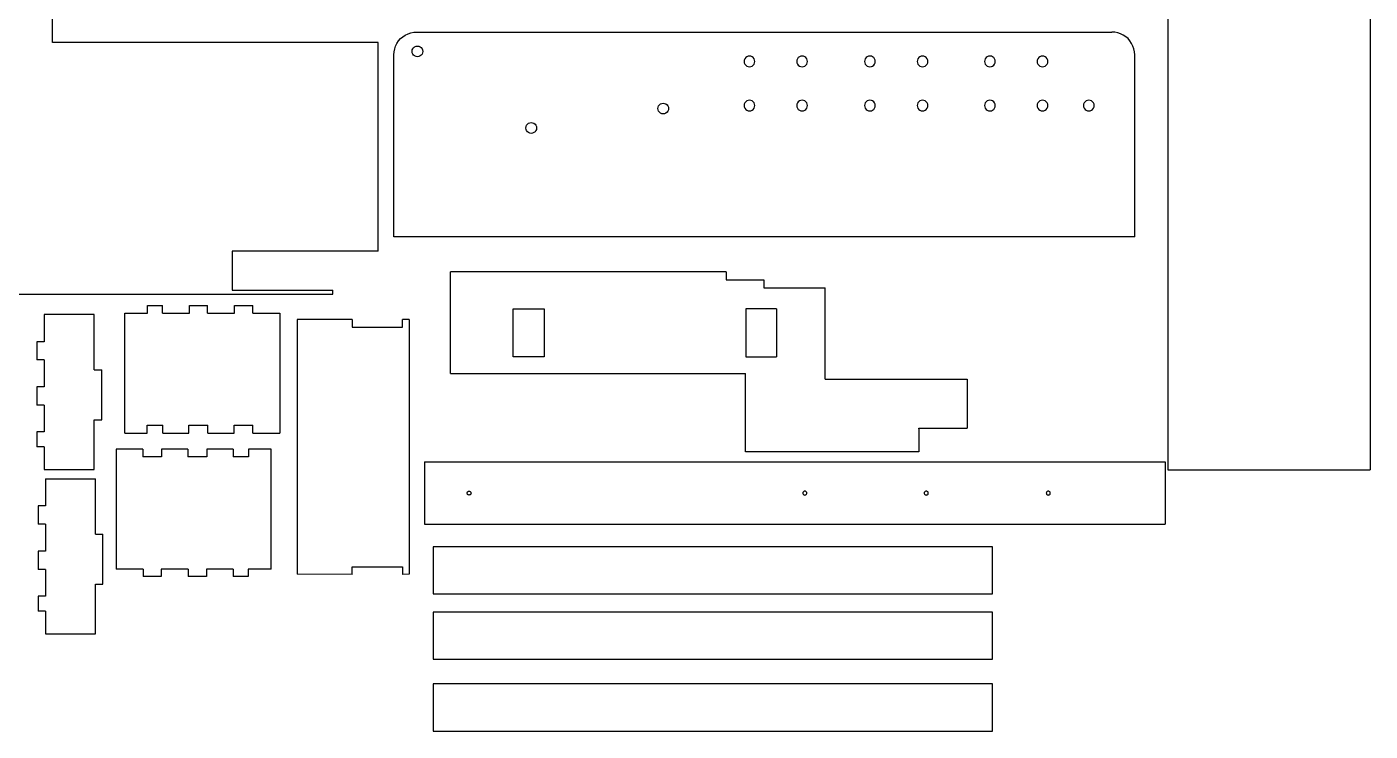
# Model space of a CAD drawing. Extents: x -2756 to 2933, y -1489 to 1592.
# Drawn here: x 630 to 1708, y -734 to -169 of the extents above; entities that cross this region are included whole.
import ezdxf

# ---------------------------------------------------------------- set-up
doc = ezdxf.new("R2010")
doc.units = 0
doc.layers.get('0').update_dxf_attribs({"linetype": 'CONTINUOUS'})

msp = doc.modelspace()

# ---------------------------------------------------------------- linework, layer by layer
for p, q in [((650.1, -181.6), (650.1, 328.8)), ((1545.5, -81.8), (1545.5, -524.6)), ((1707.9, -81.8), (1707.9, -524.6)), ((911.6, -181.6), (650.1, -181.6)), ((911.6, -349.1), (911.6, -181.6)), ((925.6, -184.6), (926.7, -182.4)), ((926.7, -182.4), (928, -180.4)), ((928, -180.4), (929.6, -178.6)), ((929.6, -178.6), (931.4, -177.1)), ((931.4, -177.1), (933.4, -175.7)), ((933.4, -175.7), (935.6, -174.7)), ((935.6, -174.7), (937.8, -173.9)), ((937.8, -173.9), (940.2, -173.4)), ((940.2, -173.4), (942.6, -173.3)), ((942.6, -173.3), (1500.5, -173.3)), ((1502.9, -173.4), (1500.5, -173.3)), ((1505.3, -173.9), (1502.9, -173.4)), ((1507.5, -174.7), (1505.3, -173.9)), ((1509.7, -175.7), (1507.5, -174.7)), ((1511.7, -177.1), (1509.7, -175.7)), ((1513.5, -178.6), (1511.7, -177.1)), ((1515.1, -180.4), (1513.5, -178.6)), ((1516.4, -182.4), (1515.1, -180.4)), ((1517.5, -184.6), (1516.4, -182.4)), ((924.3, -191.6), (924.4, -189.2)), ((924.3, -337.5), (924.3, -191.6)), ((924.4, -189.2), (924.9, -186.9)), ((924.9, -186.9), (925.6, -184.6)), ((938.8, -188.8), (938.9, -187.7)), ((938.9, -189.9), (938.8, -188.8)), ((938.9, -187.7), (939.3, -186.7)), ((939.3, -191), (938.9, -189.9)), ((939.3, -186.7), (940, -185.8)), ((940, -191.8), (939.3, -191)), ((940, -185.8), (940.9, -185.1)), ((940.9, -192.5), (940, -191.8)), ((940.9, -185.1), (942, -184.6)), ((942, -193), (940.9, -192.5)), ((942, -184.6), (943.1, -184.5)), ((943.1, -193.1), (942, -193)), ((943.1, -184.5), (944.2, -184.6)), ((944.2, -193), (943.1, -193.1)), ((944.2, -184.6), (945.2, -185.1)), ((945.2, -192.5), (944.2, -193)), ((945.2, -185.1), (946.1, -185.8)), ((946.1, -191.8), (945.2, -192.5)), ((946.1, -185.8), (946.8, -186.7)), ((946.8, -191), (946.1, -191.8)), ((946.8, -186.7), (947.2, -187.7)), ((947.2, -189.9), (946.8, -191)), ((947.2, -187.7), (947.4, -188.8)), ((947.4, -188.8), (947.2, -189.9)), ((1206.6, -193.8), (1205.9, -194.7)), ((1207.5, -193.1), (1206.6, -193.8)), ((1208.5, -192.7), (1207.5, -193.1)), ((1209.6, -192.6), (1208.5, -192.7)), ((1210.7, -192.7), (1209.6, -192.6)), ((1211.8, -193.1), (1210.7, -192.7)), ((1212.7, -193.8), (1211.8, -193.1)), ((1213.4, -194.7), (1212.7, -193.8)), ((1248.8, -193.8), (1248.1, -194.7)), ((1249.7, -193.1), (1248.8, -193.8)), ((1250.8, -192.7), (1249.7, -193.1)), ((1251.9, -192.6), (1250.8, -192.7)), ((1253, -192.7), (1251.9, -192.6)), ((1254, -193.1), (1253, -192.7)), ((1254.9, -193.8), (1254, -193.1)), ((1255.6, -194.7), (1254.9, -193.8)), ((1303.3, -193.8), (1302.6, -194.7)), ((1304.2, -193.1), (1303.3, -193.8)), ((1305.2, -192.7), (1304.2, -193.1)), ((1306.3, -192.6), (1305.2, -192.7)), ((1307.5, -192.7), (1306.3, -192.6)), ((1308.5, -193.1), (1307.5, -192.7)), ((1309.4, -193.8), (1308.5, -193.1)), ((1310.1, -194.7), (1309.4, -193.8)), ((1345.5, -193.8), (1344.9, -194.7)), ((1346.4, -193.1), (1345.5, -193.8)), ((1347.5, -192.7), (1346.4, -193.1)), ((1348.6, -192.6), (1347.5, -192.7)), ((1349.7, -192.7), (1348.6, -192.6)), ((1350.7, -193.1), (1349.7, -192.7)), ((1351.6, -193.8), (1350.7, -193.1)), ((1352.3, -194.7), (1351.6, -193.8)), ((1399.6, -193.8), (1398.9, -194.7)), ((1400.5, -193.1), (1399.6, -193.8)), ((1401.5, -192.7), (1400.5, -193.1)), ((1402.7, -192.6), (1401.5, -192.7)), ((1403.8, -192.7), (1402.7, -192.6)), ((1404.8, -193.1), (1403.8, -192.7)), ((1405.7, -193.8), (1404.8, -193.1)), ((1406.4, -194.7), (1405.7, -193.8)), ((1441.9, -193.8), (1441.2, -194.7)), ((1442.7, -193.1), (1441.9, -193.8)), ((1443.8, -192.7), (1442.7, -193.1)), ((1444.9, -192.6), (1443.8, -192.7)), ((1446, -192.7), (1444.9, -192.6)), ((1447, -193.1), (1446, -192.7)), ((1447.9, -193.8), (1447, -193.1)), ((1448.6, -194.7), (1447.9, -193.8)), ((1518.2, -186.9), (1517.5, -184.6)), ((1518.7, -189.2), (1518.2, -186.9)), ((1518.9, -191.6), (1518.7, -189.2)), ((1518.9, -337.5), (1518.9, -191.6)), ((1205.5, -195.8), (1205.3, -196.9)), ((1205.3, -196.9), (1205.5, -198)), ((1205.9, -194.7), (1205.5, -195.8)), ((1205.5, -198), (1205.9, -199)), ((1205.9, -199), (1206.6, -199.9)), ((1206.6, -199.9), (1207.5, -200.6)), ((1207.5, -200.6), (1208.5, -201)), ((1208.5, -201), (1209.6, -201.2)), ((1209.6, -201.2), (1210.7, -201)), ((1210.7, -201), (1211.8, -200.6)), ((1211.8, -200.6), (1212.7, -199.9)), ((1212.7, -199.9), (1213.4, -199)), ((1213.8, -195.8), (1213.4, -194.7)), ((1213.4, -199), (1213.8, -198)), ((1213.9, -196.9), (1213.8, -195.8)), ((1213.8, -198), (1213.9, -196.9)), ((1247.7, -195.8), (1247.6, -196.9)), ((1247.6, -196.9), (1247.7, -198)), ((1248.1, -194.7), (1247.7, -195.8)), ((1247.7, -198), (1248.1, -199)), ((1248.1, -199), (1248.8, -199.9)), ((1248.8, -199.9), (1249.7, -200.6)), ((1249.7, -200.6), (1250.8, -201)), ((1250.8, -201), (1251.9, -201.2)), ((1251.9, -201.2), (1253, -201)), ((1253, -201), (1254, -200.6)), ((1254, -200.6), (1254.9, -199.9)), ((1254.9, -199.9), (1255.6, -199)), ((1256, -195.8), (1255.6, -194.7)), ((1255.6, -199), (1256, -198)), ((1256.2, -196.9), (1256, -195.8)), ((1256, -198), (1256.2, -196.9)), ((1302.2, -195.8), (1302, -196.9)), ((1302, -196.9), (1302.2, -198)), ((1302.6, -194.7), (1302.2, -195.8)), ((1302.2, -198), (1302.6, -199)), ((1302.6, -199), (1303.3, -199.9)), ((1303.3, -199.9), (1304.2, -200.6)), ((1304.2, -200.6), (1305.2, -201)), ((1305.2, -201), (1306.3, -201.2)), ((1306.3, -201.2), (1307.5, -201)), ((1307.5, -201), (1308.5, -200.6)), ((1308.5, -200.6), (1309.4, -199.9)), ((1309.4, -199.9), (1310.1, -199)), ((1310.5, -195.8), (1310.1, -194.7)), ((1310.1, -199), (1310.5, -198)), ((1310.6, -196.9), (1310.5, -195.8)), ((1310.5, -198), (1310.6, -196.9)), ((1344.4, -195.8), (1344.3, -196.9)), ((1344.3, -196.9), (1344.4, -198)), ((1344.9, -194.7), (1344.4, -195.8)), ((1344.4, -198), (1344.9, -199)), ((1344.9, -199), (1345.5, -199.9)), ((1345.5, -199.9), (1346.4, -200.6)), ((1346.4, -200.6), (1347.5, -201)), ((1347.5, -201), (1348.6, -201.2)), ((1348.6, -201.2), (1349.7, -201)), ((1349.7, -201), (1350.7, -200.6)), ((1350.7, -200.6), (1351.6, -199.9)), ((1351.6, -199.9), (1352.3, -199)), ((1352.7, -195.8), (1352.3, -194.7)), ((1352.3, -199), (1352.7, -198)), ((1352.9, -196.9), (1352.7, -195.8)), ((1352.7, -198), (1352.9, -196.9)), ((1398.5, -195.8), (1398.4, -196.9)), ((1398.4, -196.9), (1398.5, -198)), ((1398.9, -194.7), (1398.5, -195.8)), ((1398.5, -198), (1398.9, -199)), ((1398.9, -199), (1399.6, -199.9)), ((1399.6, -199.9), (1400.5, -200.6)), ((1400.5, -200.6), (1401.5, -201)), ((1401.5, -201), (1402.7, -201.2)), ((1402.7, -201.2), (1403.8, -201)), ((1403.8, -201), (1404.8, -200.6)), ((1404.8, -200.6), (1405.7, -199.9)), ((1405.7, -199.9), (1406.4, -199)), ((1406.8, -195.8), (1406.4, -194.7)), ((1406.4, -199), (1406.8, -198)), ((1407, -196.9), (1406.8, -195.8)), ((1406.8, -198), (1407, -196.9)), ((1440.7, -195.8), (1440.6, -196.9)), ((1440.6, -196.9), (1440.7, -198)), ((1441.2, -194.7), (1440.7, -195.8)), ((1440.7, -198), (1441.2, -199)), ((1441.2, -199), (1441.9, -199.9)), ((1441.9, -199.9), (1442.7, -200.6)), ((1442.7, -200.6), (1443.8, -201)), ((1443.8, -201), (1444.9, -201.2)), ((1444.9, -201.2), (1446, -201)), ((1446, -201), (1447, -200.6)), ((1447, -200.6), (1447.9, -199.9)), ((1447.9, -199.9), (1448.6, -199)), ((1449.1, -195.8), (1448.6, -194.7)), ((1448.6, -199), (1449.1, -198)), ((1449.2, -196.9), (1449.1, -195.8)), ((1449.1, -198), (1449.2, -196.9)), ((1136.1, -234.7), (1136.3, -233.6)), ((1136.3, -235.8), (1136.1, -234.7)), ((1136.3, -233.6), (1136.7, -232.5)), ((1136.7, -236.8), (1136.3, -235.8)), ((1136.7, -232.5), (1137.4, -231.6)), ((1137.4, -237.7), (1136.7, -236.8)), ((1137.4, -231.6), (1138.3, -230.9)), ((1138.3, -230.9), (1139.3, -230.5)), ((1139.3, -230.5), (1140.4, -230.4)), ((1140.4, -230.4), (1141.5, -230.5)), ((1141.5, -230.5), (1142.6, -230.9)), ((1142.6, -230.9), (1143.5, -231.6)), ((1143.5, -231.6), (1144.1, -232.5)), ((1144.1, -236.8), (1143.5, -237.7)), ((1144.1, -232.5), (1144.6, -233.6)), ((1144.6, -235.8), (1144.1, -236.8)), ((1144.6, -233.6), (1144.7, -234.7)), ((1144.7, -234.7), (1144.6, -235.8)), ((1205.5, -231.2), (1205.3, -232.3)), ((1205.3, -232.3), (1205.5, -233.4)), ((1205.9, -230.2), (1205.5, -231.2)), ((1205.5, -233.4), (1205.9, -234.5)), ((1206.6, -229.3), (1205.9, -230.2)), ((1205.9, -234.5), (1206.6, -235.4)), ((1207.5, -228.6), (1206.6, -229.3)), ((1206.6, -235.4), (1207.5, -236)), ((1208.5, -228.2), (1207.5, -228.6)), ((1207.5, -236), (1208.5, -236.5)), ((1209.6, -228), (1208.5, -228.2)), ((1208.5, -236.5), (1209.6, -236.6)), ((1210.7, -228.2), (1209.6, -228)), ((1209.6, -236.6), (1210.7, -236.5)), ((1211.8, -228.6), (1210.7, -228.2)), ((1210.7, -236.5), (1211.8, -236)), ((1212.7, -229.3), (1211.8, -228.6)), ((1211.8, -236), (1212.7, -235.4)), ((1213.4, -230.2), (1212.7, -229.3)), ((1212.7, -235.4), (1213.4, -234.5)), ((1213.8, -231.2), (1213.4, -230.2)), ((1213.4, -234.5), (1213.8, -233.4)), ((1213.9, -232.3), (1213.8, -231.2)), ((1213.8, -233.4), (1213.9, -232.3)), ((1247.7, -231.2), (1247.6, -232.3)), ((1247.6, -232.3), (1247.7, -233.4)), ((1248.1, -230.2), (1247.7, -231.2)), ((1247.7, -233.4), (1248.1, -234.5)), ((1248.8, -229.3), (1248.1, -230.2)), ((1248.1, -234.5), (1248.8, -235.4)), ((1249.7, -228.6), (1248.8, -229.3)), ((1248.8, -235.4), (1249.7, -236)), ((1250.8, -228.2), (1249.7, -228.6)), ((1249.7, -236), (1250.8, -236.5)), ((1251.9, -228), (1250.8, -228.2)), ((1250.8, -236.5), (1251.9, -236.6)), ((1253, -228.2), (1251.9, -228)), ((1251.9, -236.6), (1253, -236.5)), ((1254, -228.6), (1253, -228.2)), ((1253, -236.5), (1254, -236)), ((1254.9, -229.3), (1254, -228.6)), ((1254, -236), (1254.9, -235.4)), ((1255.6, -230.2), (1254.9, -229.3)), ((1254.9, -235.4), (1255.6, -234.5)), ((1256, -231.2), (1255.6, -230.2)), ((1255.6, -234.5), (1256, -233.4)), ((1256.2, -232.3), (1256, -231.2)), ((1256, -233.4), (1256.2, -232.3)), ((1302.2, -231.2), (1302, -232.3)), ((1302, -232.3), (1302.2, -233.4)), ((1302.6, -230.2), (1302.2, -231.2)), ((1302.2, -233.4), (1302.6, -234.5)), ((1303.3, -229.3), (1302.6, -230.2)), ((1302.6, -234.5), (1303.3, -235.4)), ((1304.2, -228.6), (1303.3, -229.3)), ((1303.3, -235.4), (1304.2, -236)), ((1305.2, -228.2), (1304.2, -228.6)), ((1304.2, -236), (1305.2, -236.5)), ((1306.3, -228), (1305.2, -228.2)), ((1305.2, -236.5), (1306.3, -236.6)), ((1307.5, -228.2), (1306.3, -228)), ((1306.3, -236.6), (1307.5, -236.5)), ((1308.5, -228.6), (1307.5, -228.2)), ((1307.5, -236.5), (1308.5, -236)), ((1309.4, -229.3), (1308.5, -228.6)), ((1308.5, -236), (1309.4, -235.4)), ((1310.1, -230.2), (1309.4, -229.3)), ((1309.4, -235.4), (1310.1, -234.5)), ((1310.5, -231.2), (1310.1, -230.2)), ((1310.1, -234.5), (1310.5, -233.4)), ((1310.6, -232.3), (1310.5, -231.2)), ((1310.5, -233.4), (1310.6, -232.3)), ((1344.4, -231.2), (1344.3, -232.3)), ((1344.3, -232.3), (1344.4, -233.4)), ((1344.9, -230.2), (1344.4, -231.2)), ((1344.4, -233.4), (1344.9, -234.5)), ((1345.5, -229.3), (1344.9, -230.2)), ((1344.9, -234.5), (1345.5, -235.4)), ((1346.4, -228.6), (1345.5, -229.3)), ((1345.5, -235.4), (1346.4, -236)), ((1347.5, -228.2), (1346.4, -228.6)), ((1346.4, -236), (1347.5, -236.5)), ((1348.6, -228), (1347.5, -228.2)), ((1347.5, -236.5), (1348.6, -236.6)), ((1349.7, -228.2), (1348.6, -228)), ((1348.6, -236.6), (1349.7, -236.5)), ((1350.7, -228.6), (1349.7, -228.2)), ((1349.7, -236.5), (1350.7, -236)), ((1351.6, -229.3), (1350.7, -228.6)), ((1350.7, -236), (1351.6, -235.4)), ((1352.3, -230.2), (1351.6, -229.3)), ((1351.6, -235.4), (1352.3, -234.5)), ((1352.7, -231.2), (1352.3, -230.2)), ((1352.3, -234.5), (1352.7, -233.4)), ((1352.9, -232.3), (1352.7, -231.2)), ((1352.7, -233.4), (1352.9, -232.3)), ((1398.5, -231.2), (1398.4, -232.3)), ((1398.4, -232.3), (1398.5, -233.4)), ((1398.9, -230.2), (1398.5, -231.2)), ((1398.5, -233.4), (1398.9, -234.5)), ((1399.6, -229.3), (1398.9, -230.2)), ((1398.9, -234.5), (1399.6, -235.4)), ((1400.5, -228.6), (1399.6, -229.3)), ((1399.6, -235.4), (1400.5, -236)), ((1401.5, -228.2), (1400.5, -228.6)), ((1400.5, -236), (1401.5, -236.5)), ((1402.7, -228), (1401.5, -228.2)), ((1401.5, -236.5), (1402.7, -236.6)), ((1403.8, -228.2), (1402.7, -228)), ((1402.7, -236.6), (1403.8, -236.5)), ((1404.8, -228.6), (1403.8, -228.2)), ((1403.8, -236.5), (1404.8, -236)), ((1405.7, -229.3), (1404.8, -228.6)), ((1404.8, -236), (1405.7, -235.4)), ((1406.4, -230.2), (1405.7, -229.3)), ((1405.7, -235.4), (1406.4, -234.5)), ((1406.8, -231.2), (1406.4, -230.2)), ((1406.4, -234.5), (1406.8, -233.4)), ((1407, -232.3), (1406.8, -231.2)), ((1406.8, -233.4), (1407, -232.3)), ((1440.7, -231.2), (1440.6, -232.3)), ((1440.6, -232.3), (1440.7, -233.4)), ((1441.2, -230.2), (1440.7, -231.2)), ((1440.7, -233.4), (1441.2, -234.5)), ((1441.9, -229.3), (1441.2, -230.2)), ((1441.2, -234.5), (1441.9, -235.4)), ((1442.7, -228.6), (1441.9, -229.3)), ((1441.9, -235.4), (1442.7, -236)), ((1443.8, -228.2), (1442.7, -228.6)), ((1442.7, -236), (1443.8, -236.5)), ((1444.9, -228), (1443.8, -228.2)), ((1443.8, -236.5), (1444.9, -236.6)), ((1446, -228.2), (1444.9, -228)), ((1444.9, -236.6), (1446, -236.5)), ((1447, -228.6), (1446, -228.2)), ((1446, -236.5), (1447, -236)), ((1447.9, -229.3), (1447, -228.6)), ((1447, -236), (1447.9, -235.4)), ((1448.6, -230.2), (1447.9, -229.3)), ((1447.9, -235.4), (1448.6, -234.5)), ((1449.1, -231.2), (1448.6, -230.2)), ((1448.6, -234.5), (1449.1, -233.4)), ((1449.2, -232.3), (1449.1, -231.2)), ((1449.1, -233.4), (1449.2, -232.3)), ((1477.9, -231.2), (1477.8, -232.3)), ((1477.8, -232.3), (1477.9, -233.4)), ((1478.4, -230.2), (1477.9, -231.2)), ((1477.9, -233.4), (1478.4, -234.5)), ((1479.1, -229.3), (1478.4, -230.2)), ((1478.4, -234.5), (1479.1, -235.4)), ((1479.9, -228.6), (1479.1, -229.3)), ((1479.1, -235.4), (1479.9, -236)), ((1481, -228.2), (1479.9, -228.6)), ((1479.9, -236), (1481, -236.5)), ((1482.1, -228), (1481, -228.2)), ((1481, -236.5), (1482.1, -236.6)), ((1483.2, -228.2), (1482.1, -228)), ((1482.1, -236.6), (1483.2, -236.5)), ((1484.2, -228.6), (1483.2, -228.2)), ((1483.2, -236.5), (1484.2, -236)), ((1485.1, -229.3), (1484.2, -228.6)), ((1484.2, -236), (1485.1, -235.4)), ((1485.8, -230.2), (1485.1, -229.3)), ((1485.1, -235.4), (1485.8, -234.5)), ((1486.3, -231.2), (1485.8, -230.2)), ((1485.8, -234.5), (1486.3, -233.4)), ((1486.4, -232.3), (1486.3, -231.2)), ((1486.3, -233.4), (1486.4, -232.3)), ((1030.7, -248.1), (1031.4, -247.2)), ((1031.4, -247.2), (1032.3, -246.5)), ((1032.3, -246.5), (1033.3, -246.1)), ((1033.3, -246.1), (1034.4, -246)), ((1034.4, -246), (1035.5, -246.1)), ((1035.5, -246.1), (1036.6, -246.5)), ((1036.6, -246.5), (1037.5, -247.2)), ((1037.5, -247.2), (1038.2, -248.1)), ((1138.3, -238.4), (1137.4, -237.7)), ((1139.3, -238.8), (1138.3, -238.4)), ((1140.4, -239), (1139.3, -238.8)), ((1141.5, -238.8), (1140.4, -239)), ((1142.6, -238.4), (1141.5, -238.8)), ((1143.5, -237.7), (1142.6, -238.4)), ((1030.1, -250.3), (1030.3, -249.2)), ((1030.3, -251.4), (1030.1, -250.3)), ((1030.3, -249.2), (1030.7, -248.1)), ((1030.7, -252.4), (1030.3, -251.4)), ((1031.4, -253.3), (1030.7, -252.4)), ((1032.3, -254), (1031.4, -253.3)), ((1033.3, -254.4), (1032.3, -254)), ((1034.4, -254.6), (1033.3, -254.4)), ((1035.5, -254.4), (1034.4, -254.6)), ((1036.6, -254), (1035.5, -254.4)), ((1037.5, -253.3), (1036.6, -254)), ((1038.2, -252.4), (1037.5, -253.3)), ((1038.2, -248.1), (1038.6, -249.2)), ((1038.6, -251.4), (1038.2, -252.4)), ((1038.6, -249.2), (1038.7, -250.3)), ((1038.7, -250.3), (1038.6, -251.4)), ((1518.9, -337.5), (924.3, -337.5)), ((911.6, -349.1), (794.3, -349.1)), ((794.3, -349.1), (794.3, -380.3)), ((969.8, -447.3), (969.8, -365.8)), ((1190.9, -365.8), (969.8, -365.8)), ((1190.9, -365.8), (1190.9, -372.2)), ((1190.9, -372.2), (1221.3, -372.2)), ((1221.3, -372.2), (1221.3, -378.6)), ((474.8, -383.6), (875.1, -383.6)), ((794.3, -380.3), (875.1, -380.3)), ((875.1, -383.6), (875.1, -380.3)), ((1221.3, -378.6), (1270.5, -378.6)), ((1270.5, -451.7), (1270.5, -378.6)), ((708.2, -495), (708.2, -398.7)), ((708.2, -398.7), (726.5, -398.7)), ((726.5, -392.7), (738.5, -392.7)), ((726.5, -398.7), (726.5, -392.7)), ((738.5, -398.7), (738.5, -392.7)), ((738.5, -398.7), (760.1, -398.7)), ((760.1, -392.7), (774.7, -392.7)), ((760.1, -398.7), (760.1, -392.7)), ((774.7, -398.7), (774.7, -392.7)), ((774.7, -398.7), (796.3, -398.7)), ((796.3, -392.7), (810.9, -392.7)), ((796.3, -398.7), (796.3, -392.7)), ((810.9, -398.7), (810.9, -392.7)), ((810.9, -398.7), (832.6, -398.7)), ((832.6, -398.7), (832.6, -495)), ((1020, -433.8), (1020, -395.3)), ((1020, -395.3), (1044.8, -395.3)), ((1044.8, -395.3), (1044.8, -433.8)), ((1206.6, -395.3), (1206.6, -433.8)), ((1231.4, -395.3), (1206.6, -395.3)), ((1231.4, -395.3), (1231.4, -433.8)), ((643.6, -400), (643.6, -421.7)), ((683.7, -400), (643.6, -400)), ((683.7, -444.3), (683.7, -400)), ((846.5, -403.8), (846.5, -608.3)), ((890.7, -403.8), (846.5, -403.8)), ((890.7, -403.8), (890.7, -410)), ((936.4, -403.8), (931.1, -403.8)), ((931.1, -410), (931.1, -403.8)), ((936.4, -403.8), (936.4, -608.3)), ((890.7, -410), (931.1, -410)), ((637.6, -421.7), (637.6, -436.3)), ((643.6, -421.7), (637.6, -421.7)), ((643.6, -436.3), (637.6, -436.3)), ((643.6, -436.3), (643.6, -457.9)), ((1044.8, -433.8), (1020, -433.8)), ((1206.6, -433.8), (1231.4, -433.8)), ((683.7, -444.3), (689.7, -444.3)), ((689.7, -484.3), (689.7, -444.3)), ((969.8, -447.3), (1206.4, -447.3)), ((1206.4, -510.1), (1206.4, -447.3)), ((1270.5, -451.7), (1384.5, -451.7)), ((1384.5, -451.7), (1384.5, -491.2)), ((637.6, -457.9), (637.6, -472.7)), ((643.6, -457.9), (637.6, -457.9)), ((643.6, -472.7), (637.6, -472.7)), ((643.6, -472.7), (643.6, -494.1)), ((683.7, -524.3), (683.7, -484.3)), ((683.7, -484.3), (689.7, -484.3)), ((637.6, -494.1), (637.6, -506.1)), ((643.6, -494.1), (637.6, -494.1)), ((708.2, -495), (726.3, -495)), ((726.3, -488.8), (738.7, -488.8)), ((726.3, -495), (726.3, -488.8)), ((738.7, -495), (738.7, -488.8)), ((738.7, -495), (759.7, -495)), ((759.7, -488.8), (774.9, -488.8)), ((759.7, -495), (759.7, -488.8)), ((774.9, -495), (774.9, -488.8)), ((774.9, -495), (796.1, -495)), ((796.1, -488.8), (811.1, -488.8)), ((796.1, -495), (796.1, -488.8)), ((811.1, -495), (811.1, -488.8)), ((811.1, -495), (832.6, -495)), ((1345.6, -491.6), (1345.5, -510.1)), ((1345.6, -491.2), (1384.5, -491.2)), ((1345.6, -491.6), (1345.6, -491.2)), ((643.6, -506.1), (637.6, -506.1)), ((643.6, -506.1), (643.6, -524.3)), ((701.2, -507.9), (701.2, -604.2)), ((722.7, -507.9), (701.2, -507.9)), ((722.7, -507.9), (722.7, -514.2)), ((737.7, -514.2), (722.7, -514.2)), ((758.9, -507.9), (737.7, -507.9)), ((737.7, -507.9), (737.7, -514.2)), ((758.9, -507.9), (758.9, -514.2)), ((774.1, -514.2), (758.9, -514.2)), ((795.1, -507.9), (774.1, -507.9)), ((774.1, -507.9), (774.1, -514.2)), ((795.1, -507.9), (795.1, -514.2)), ((807.5, -514.2), (795.1, -514.2)), ((825.6, -507.9), (807.5, -507.9)), ((807.5, -507.9), (807.5, -514.2)), ((825.6, -604.2), (825.6, -507.9)), ((1345.5, -510.1), (1206.4, -510.1)), ((643.6, -524.3), (683.7, -524.3)), ((948.7, -518.2), (1543.3, -518.2)), ((948.7, -518.2), (948.7, -568.2)), ((1543.3, -518.2), (1543.3, -568.2)), ((1545.5, -524.6), (1707.9, -524.6)), ((644.6, -531.8), (684.7, -531.8)), ((644.6, -531.8), (644.6, -553.5)), ((684.7, -576.2), (684.7, -531.8)), ((983, -542.8), (983.2, -542.4)), ((983, -543.2), (983, -542.8)), ((983, -543.6), (983, -543.2)), ((983.2, -544), (983, -543.6)), ((983.2, -542.4), (983.4, -542.1)), ((983.4, -544.3), (983.2, -544)), ((983.4, -542.1), (983.8, -541.8)), ((983.8, -544.6), (983.4, -544.3)), ((983.8, -541.8), (984.1, -541.6)), ((984.1, -544.7), (983.8, -544.6)), ((984.1, -541.6), (984.6, -541.6)), ((984.6, -544.8), (984.1, -544.7)), ((984.6, -541.6), (985, -541.6)), ((985, -544.7), (984.6, -544.8)), ((985, -541.6), (985.4, -541.8)), ((985.4, -544.6), (985, -544.7)), ((985.4, -541.8), (985.7, -542.1)), ((985.7, -544.3), (985.4, -544.6)), ((985.7, -542.1), (985.9, -542.4)), ((985.9, -544), (985.7, -544.3)), ((985.9, -542.4), (986.1, -542.8)), ((986.1, -543.6), (985.9, -544)), ((986.1, -542.8), (986.2, -543.2)), ((986.2, -543.2), (986.1, -543.6)), ((1252.7, -542.4), (1252.5, -542.8)), ((1252.5, -542.8), (1252.5, -543.2)), ((1252.5, -543.2), (1252.5, -543.6)), ((1252.5, -543.6), (1252.7, -544)), ((1252.9, -542.1), (1252.7, -542.4)), ((1252.7, -544), (1252.9, -544.3)), ((1253.3, -541.8), (1252.9, -542.1)), ((1252.9, -544.3), (1253.3, -544.6)), ((1253.6, -541.6), (1253.3, -541.8)), ((1253.3, -544.6), (1253.6, -544.7)), ((1254.1, -541.6), (1253.6, -541.6)), ((1253.6, -544.7), (1254.1, -544.8)), ((1254.5, -541.6), (1254.1, -541.6)), ((1254.1, -544.8), (1254.5, -544.7)), ((1254.9, -541.8), (1254.5, -541.6)), ((1254.5, -544.7), (1254.9, -544.6)), ((1255.2, -542.1), (1254.9, -541.8)), ((1254.9, -544.6), (1255.2, -544.3)), ((1255.4, -542.4), (1255.2, -542.1)), ((1255.2, -544.3), (1255.4, -544)), ((1255.6, -542.8), (1255.4, -542.4)), ((1255.4, -544), (1255.6, -543.6)), ((1255.7, -543.2), (1255.6, -542.8)), ((1255.6, -543.6), (1255.7, -543.2)), ((1350.2, -542.4), (1350, -542.8)), ((1350, -542.8), (1350, -543.2)), ((1350, -543.2), (1350, -543.6)), ((1350, -543.6), (1350.2, -544)), ((1350.4, -542.1), (1350.2, -542.4)), ((1350.2, -544), (1350.4, -544.3)), ((1350.8, -541.8), (1350.4, -542.1)), ((1350.4, -544.3), (1350.8, -544.6)), ((1351.2, -541.6), (1350.8, -541.8)), ((1350.8, -544.6), (1351.2, -544.7)), ((1351.6, -541.6), (1351.2, -541.6)), ((1351.2, -544.7), (1351.6, -544.8)), ((1352, -541.6), (1351.6, -541.6)), ((1351.6, -544.8), (1352, -544.7)), ((1352.4, -541.8), (1352, -541.6)), ((1352, -544.7), (1352.4, -544.6)), ((1352.7, -542.1), (1352.4, -541.8)), ((1352.4, -544.6), (1352.7, -544.3)), ((1353, -542.4), (1352.7, -542.1)), ((1352.7, -544.3), (1353, -544)), ((1353.1, -542.8), (1353, -542.4)), ((1353, -544), (1353.1, -543.6)), ((1353.2, -543.2), (1353.1, -542.8)), ((1353.1, -543.6), (1353.2, -543.2)), ((1448, -542.8), (1447.9, -543.2)), ((1447.9, -543.2), (1448, -543.6)), ((1448.1, -542.4), (1448, -542.8)), ((1448, -543.6), (1448.1, -544)), ((1448.4, -542.1), (1448.1, -542.4)), ((1448.1, -544), (1448.4, -544.3)), ((1448.7, -541.8), (1448.4, -542.1)), ((1448.4, -544.3), (1448.7, -544.6)), ((1449.1, -541.6), (1448.7, -541.8)), ((1448.7, -544.6), (1449.1, -544.7)), ((1449.5, -541.6), (1449.1, -541.6)), ((1449.1, -544.7), (1449.5, -544.8)), ((1449.9, -541.6), (1449.5, -541.6)), ((1449.5, -544.8), (1449.9, -544.7)), ((1450.3, -541.8), (1449.9, -541.6)), ((1449.9, -544.7), (1450.3, -544.6)), ((1450.7, -542.1), (1450.3, -541.8)), ((1450.3, -544.6), (1450.7, -544.3)), ((1450.9, -542.4), (1450.7, -542.1)), ((1450.7, -544.3), (1450.9, -544)), ((1451.1, -542.8), (1450.9, -542.4)), ((1450.9, -544), (1451.1, -543.6)), ((1451.1, -543.2), (1451.1, -542.8)), ((1451.1, -543.6), (1451.1, -543.2)), ((638.6, -553.5), (638.6, -568.1)), ((644.6, -553.5), (638.6, -553.5)), ((644.6, -568.1), (638.6, -568.1)), ((644.6, -568.1), (644.6, -589.7)), ((948.7, -568.2), (1543.3, -568.2)), ((684.7, -576.2), (690.7, -576.2)), ((690.7, -616.2), (690.7, -576.2)), ((638.6, -589.7), (638.6, -604.5)), ((644.6, -589.7), (638.6, -589.7)), ((955.8, -586.2), (955.8, -624.1)), ((1404.6, -586.2), (955.8, -586.2)), ((1404.6, -624.1), (1404.6, -586.2)), ((890.7, -608.4), (890.7, -602.2)), ((890.7, -602.2), (931.1, -602.2)), ((931.1, -602.2), (931.1, -608.4)), ((644.6, -604.5), (638.6, -604.5)), ((644.6, -604.5), (644.6, -625.9)), ((722.9, -604.2), (701.2, -604.2)), ((722.9, -604.2), (722.9, -610.2)), ((737.5, -610.2), (722.9, -610.2)), ((759.1, -604.2), (737.5, -604.2)), ((737.5, -604.2), (737.5, -610.2)), ((759.1, -604.2), (759.1, -610.2)), ((773.7, -610.2), (759.1, -610.2)), ((795.3, -604.2), (773.7, -604.2)), ((773.7, -604.2), (773.7, -610.2)), ((795.3, -604.2), (795.3, -610.2)), ((807.3, -610.2), (795.3, -610.2)), ((825.6, -604.2), (807.3, -604.2)), ((807.3, -604.2), (807.3, -610.2)), ((890.7, -608.4), (846.5, -608.3)), ((936.4, -608.3), (931.1, -608.4)), ((684.7, -656.2), (684.7, -616.2)), ((684.7, -616.2), (690.7, -616.2)), ((955.8, -624.1), (1404.6, -624.1)), ((638.6, -625.9), (638.6, -637.9)), ((644.6, -625.9), (638.6, -625.9)), ((644.6, -637.9), (638.6, -637.9)), ((644.6, -637.9), (644.6, -656.2)), ((955.8, -638.6), (955.8, -676.5)), ((1404.6, -638.6), (955.8, -638.6)), ((1404.6, -676.5), (1404.6, -638.6)), ((644.6, -656.2), (684.7, -656.2)), ((955.8, -676.5), (1404.6, -676.5)), ((955.8, -696.2), (955.8, -734.1)), ((1404.6, -696.2), (955.8, -696.2)), ((1404.6, -734.1), (1404.6, -696.2)), ((955.8, -734.1), (1404.6, -734.1))]:
    msp.add_line(p, q)

doc.saveas('drawing.dxf')
